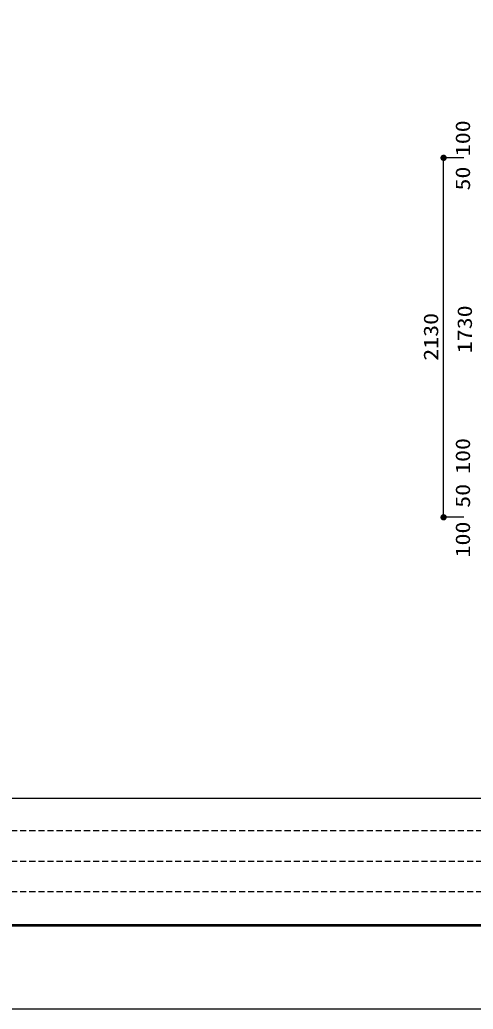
# Model space of a CAD drawing. Units: millimetres, scale not verified. Extents: x -22839 to 8910, y -6308 to 6308.
# Drawn here: x -3038 to -353, y -6308 to -445 of the extents above; entities that cross this region are included whole.
import ezdxf
from ezdxf.enums import TextEntityAlignment as Align

# ---------------------------------------------------------------- set-up
doc = ezdxf.new("R2010")
doc.units = ezdxf.units.MM
doc.header["$LTSCALE"] = 30
doc.linetypes.add('DASHED1', pattern=[1.8, 1.2, -0.6])
for name, color, linetype, lineweight in [('0-F_00クル-フ-6寸法', 132, 'Continuous', 25), ('1-3_図面枠', 7, 'Continuous', 25), ('1-4_Axis_waku', 7, 'Continuous', 25)]:
    doc.layers.add(name, color=color, linetype=linetype, lineweight=lineweight)
doc.styles.add('ＭＳ ゴシック', font='')
doc.styles.get('ＭＳ ゴシック').set_extended_font_data('MS Gothic')

msp = doc.modelspace()

# ---------------------------------------------------------------- linework, layer by layer
at = {"layer": '0-F_00クル-フ-6寸法', "color": 4}
for p, q in [((-408.74, -1262.88), (-528.74, -1262.88)), ((-528.74, -3392.88), (-528.74, -1262.88)), ((-408.74, -3392.88), (-528.74, -3392.88))]:
    msp.add_line(p, q, dxfattribs=at)
at = {"layer": '0-F_00クル-フ-6寸法'}
for points in [[(-528.74, -1262.88), (-547.46, -1261.7), (-547.16, -1259.37)], [(-528.74, -1262.88), (-547.46, -1264.06), (-547.46, -1261.7)], [(-528.74, -1262.88), (-547.16, -1266.39), (-547.46, -1264.06)], [(-528.74, -1262.88), (-547.16, -1259.37), (-546.58, -1257.09)], [(-528.74, -1262.88), (-546.58, -1268.68), (-547.16, -1266.39)], [(-528.74, -1262.88), (-546.58, -1257.09), (-545.71, -1254.9)], [(-528.74, -1262.88), (-545.71, -1270.86), (-546.58, -1268.68)], [(-528.74, -1262.88), (-545.71, -1254.9), (-544.58, -1252.83)], [(-528.74, -1262.88), (-544.58, -1272.93), (-545.71, -1270.86)], [(-528.74, -1262.88), (-544.58, -1252.83), (-543.19, -1250.93)], [(-528.74, -1262.88), (-543.19, -1274.83), (-544.58, -1272.93)], [(-528.74, -1262.88), (-543.19, -1250.93), (-541.58, -1249.21)], [(-528.74, -1262.88), (-541.58, -1276.55), (-543.19, -1274.83)], [(-528.74, -1262.88), (-541.58, -1249.21), (-539.77, -1247.71)], [(-528.74, -1262.88), (-539.77, -1278.05), (-541.58, -1276.55)], [(-528.74, -1262.88), (-539.77, -1247.71), (-537.78, -1246.45)], [(-528.74, -1262.88), (-537.78, -1279.31), (-539.77, -1278.05)], [(-528.74, -1262.88), (-537.78, -1246.45), (-535.65, -1245.45)], [(-528.74, -1262.88), (-535.65, -1280.31), (-537.78, -1279.31)], [(-528.74, -1262.88), (-535.65, -1245.45), (-533.41, -1244.72)], [(-528.74, -1262.88), (-533.41, -1281.04), (-535.65, -1280.31)], [(-528.74, -1262.88), (-533.41, -1244.72), (-531.09, -1244.28)], [(-528.74, -1262.88), (-531.09, -1281.48), (-533.41, -1281.04)], [(-528.74, -1262.88), (-531.09, -1244.28), (-528.74, -1244.13)], [(-528.74, -1262.88), (-528.74, -1281.63), (-531.09, -1281.48)], [(-528.74, -1262.88), (-528.74, -1244.13), (-526.39, -1244.28)], [(-528.74, -1262.88), (-526.39, -1244.28), (-524.08, -1244.72)], [(-528.74, -1262.88), (-524.08, -1244.72), (-521.84, -1245.45)], [(-528.74, -1262.88), (-521.84, -1245.45), (-519.71, -1246.45)], [(-528.74, -1262.88), (-519.71, -1246.45), (-517.72, -1247.71)], [(-528.74, -1262.88), (-517.72, -1247.71), (-515.91, -1249.21)], [(-528.74, -1262.88), (-515.91, -1249.21), (-514.3, -1250.93)], [(-528.74, -1262.88), (-514.3, -1250.93), (-512.91, -1252.83)], [(-528.74, -1262.88), (-512.91, -1252.83), (-511.78, -1254.9)], [(-528.74, -1262.88), (-511.78, -1254.9), (-510.91, -1257.09)], [(-528.74, -1262.88), (-510.91, -1257.09), (-510.33, -1259.37)], [(-528.74, -1262.88), (-510.33, -1259.37), (-510.03, -1261.7)], [(-528.74, -1262.88), (-510.03, -1261.7), (-510.03, -1264.06)], [(-528.74, -1262.88), (-526.39, -1281.48), (-528.74, -1281.63)], [(-528.74, -1262.88), (-524.08, -1281.04), (-526.39, -1281.48)], [(-528.74, -1262.88), (-521.84, -1280.31), (-524.08, -1281.04)], [(-528.74, -1262.88), (-519.71, -1279.31), (-521.84, -1280.31)], [(-528.74, -1262.88), (-517.72, -1278.05), (-519.71, -1279.31)], [(-528.74, -1262.88), (-515.91, -1276.55), (-517.72, -1278.05)], [(-528.74, -1262.88), (-514.3, -1274.83), (-515.91, -1276.55)], [(-528.74, -1262.88), (-512.91, -1272.93), (-514.3, -1274.83)], [(-528.74, -1262.88), (-511.78, -1270.86), (-512.91, -1272.93)], [(-528.74, -1262.88), (-510.91, -1268.68), (-511.78, -1270.86)], [(-528.74, -1262.88), (-510.33, -1266.39), (-510.91, -1268.68)], [(-528.74, -1262.88), (-510.03, -1264.06), (-510.33, -1266.39)], [(-528.74, -3392.88), (-547.46, -3391.7), (-547.16, -3389.36)], [(-528.74, -3392.88), (-547.46, -3394.06), (-547.46, -3391.7)], [(-528.74, -3392.88), (-547.16, -3396.39), (-547.46, -3394.06)], [(-528.74, -3392.88), (-547.16, -3389.36), (-546.58, -3387.08)], [(-528.74, -3392.88), (-546.58, -3398.67), (-547.16, -3396.39)], [(-528.74, -3392.88), (-546.58, -3387.08), (-545.71, -3384.89)], [(-528.74, -3392.88), (-545.71, -3400.86), (-546.58, -3398.67)], [(-528.74, -3392.88), (-545.71, -3384.89), (-544.58, -3382.83)], [(-528.74, -3392.88), (-544.58, -3402.93), (-545.71, -3400.86)], [(-528.74, -3392.88), (-544.58, -3382.83), (-543.19, -3380.93)], [(-528.74, -3392.88), (-543.19, -3404.83), (-544.58, -3402.93)], [(-528.74, -3392.88), (-543.19, -3380.93), (-541.58, -3379.21)], [(-528.74, -3392.88), (-541.58, -3406.55), (-543.19, -3404.83)], [(-528.74, -3392.88), (-541.58, -3379.21), (-539.77, -3377.71)], [(-528.74, -3392.88), (-539.77, -3408.05), (-541.58, -3406.55)], [(-528.74, -3392.88), (-539.77, -3377.71), (-537.78, -3376.45)], [(-528.74, -3392.88), (-537.78, -3409.31), (-539.77, -3408.05)], [(-528.74, -3392.88), (-537.78, -3376.45), (-535.65, -3375.44)], [(-528.74, -3392.88), (-535.65, -3410.31), (-537.78, -3409.31)], [(-528.74, -3392.88), (-535.65, -3375.44), (-533.41, -3374.72)], [(-528.74, -3392.88), (-533.41, -3411.04), (-535.65, -3410.31)], [(-528.74, -3392.88), (-533.41, -3374.72), (-531.09, -3374.28)], [(-528.74, -3392.88), (-531.09, -3411.48), (-533.41, -3411.04)], [(-528.74, -3392.88), (-531.09, -3374.28), (-528.74, -3374.13)], [(-528.74, -3392.88), (-528.74, -3411.63), (-531.09, -3411.48)], [(-528.74, -3392.88), (-528.74, -3374.13), (-526.39, -3374.28)], [(-528.74, -3392.88), (-526.39, -3374.28), (-524.08, -3374.72)], [(-528.74, -3392.88), (-524.08, -3374.72), (-521.84, -3375.44)], [(-528.74, -3392.88), (-521.84, -3375.44), (-519.71, -3376.45)], [(-528.74, -3392.88), (-519.71, -3376.45), (-517.72, -3377.71)], [(-528.74, -3392.88), (-517.72, -3377.71), (-515.91, -3379.21)], [(-528.74, -3392.88), (-515.91, -3379.21), (-514.3, -3380.93)], [(-528.74, -3392.88), (-514.3, -3380.93), (-512.91, -3382.83)], [(-528.74, -3392.88), (-512.91, -3382.83), (-511.78, -3384.89)], [(-528.74, -3392.88), (-511.78, -3384.89), (-510.91, -3387.08)], [(-528.74, -3392.88), (-510.91, -3387.08), (-510.33, -3389.36)], [(-528.74, -3392.88), (-510.33, -3389.36), (-510.03, -3391.7)], [(-528.74, -3392.88), (-510.03, -3391.7), (-510.03, -3394.06)], [(-528.74, -3392.88), (-526.39, -3411.48), (-528.74, -3411.63)], [(-528.74, -3392.88), (-524.08, -3411.04), (-526.39, -3411.48)], [(-528.74, -3392.88), (-521.84, -3410.31), (-524.08, -3411.04)], [(-528.74, -3392.88), (-519.71, -3409.31), (-521.84, -3410.31)], [(-528.74, -3392.88), (-517.72, -3408.05), (-519.71, -3409.31)], [(-528.74, -3392.88), (-515.91, -3406.55), (-517.72, -3408.05)], [(-528.74, -3392.88), (-514.3, -3404.83), (-515.91, -3406.55)], [(-528.74, -3392.88), (-512.91, -3402.93), (-514.3, -3404.83)], [(-528.74, -3392.88), (-511.78, -3400.86), (-512.91, -3402.93)], [(-528.74, -3392.88), (-510.91, -3398.67), (-511.78, -3400.86)], [(-528.74, -3392.88), (-510.33, -3396.39), (-510.91, -3398.67)], [(-528.74, -3392.88), (-510.03, -3394.06), (-510.33, -3396.39)]]:
    msp.add_solid(points, dxfattribs=at)
at = {"layer": '1-3_図面枠'}
msp.add_lwpolyline([(-8910, -6307.5), (-8910, 6307.5), (8910, 6307.5), (8910, -6307.5)], close=True, dxfattribs=at)
at = {"layer": '1-4_Axis_waku'}
for p, q in [((-7770, -5056.5), (8400, -5056.5)), ((8408.4, -5814.9), (-7778.4, -5814.9)), ((8407.8, -5814.3), (-7777.8, -5814.3)), ((8407.2, -5813.7), (-7777.2, -5813.7)), ((8406.6, -5813.1), (-7776.6, -5813.1)), ((8406, -5812.5), (-7776, -5812.5)), ((8405.4, -5811.9), (-7775.4, -5811.9)), ((8404.8, -5811.3), (-7774.8, -5811.3)), ((8404.2, -5810.7), (-7774.2, -5810.7)), ((8403.6, -5810.1), (-7773.6, -5810.1)), ((8403, -5809.5), (-7773, -5809.5)), ((8402.4, -5808.9), (-7772.4, -5808.9)), ((8401.8, -5808.3), (-7771.8, -5808.3)), ((8401.2, -5807.7), (-7771.2, -5807.7)), ((8400.6, -5807.1), (-7770.6, -5807.1)), ((-7770, -5806.5), (8400, -5806.5))]:
    msp.add_line(p, q, dxfattribs=at)
at = {"layer": '1-4_Axis_waku', "linetype": 'DASHED1'}
for p, q in [((240, -5251.5), (-7770, -5251.5)), ((240, -5431.5), (-7770, -5431.5)), ((240, -5611.5), (-7770, -5611.5))]:
    msp.add_line(p, q, dxfattribs=at)

# ---------------------------------------------------------------- texts
at = {"layer": '0-F_00クル-フ-6寸法', "color": 3, "style": 'ＭＳ ゴシック', "width": 1.2}
for s, p in [('100', (-345.84, -1253.02)), ('50', (-345.84, -1456.45)), ('1730', (-334.59, -2420.17)), ('2130', (-534.59, -2465.02)), ('100', (-345.84, -3135.57)), ('50', (-345.84, -3336.45)), ('100', (-345.84, -3630.52))]:
    msp.add_text(s, height=86.66, rotation=90, dxfattribs=at).set_placement(p, align=Align.BOTTOM_LEFT)

doc.saveas('drawing.dxf')
